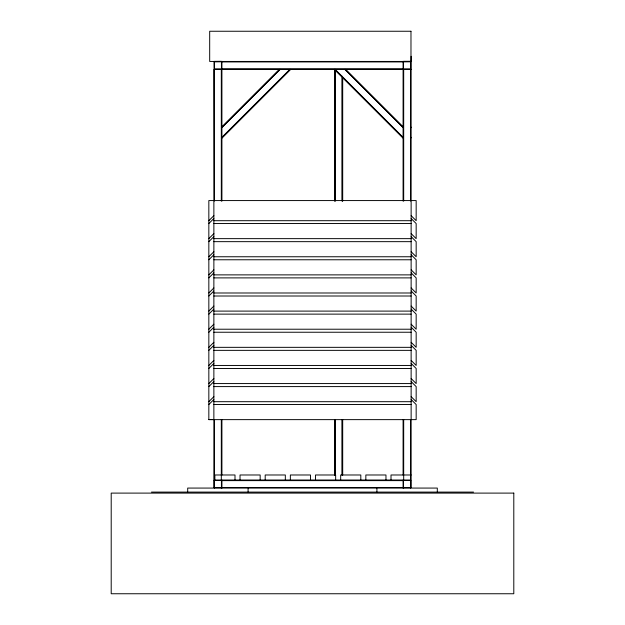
<?xml version="1.0" encoding="UTF-8"?>
<svg xmlns="http://www.w3.org/2000/svg" width="625" height="625" viewBox="0 0 625 625"><rect width="100%" height="100%" fill="white"/><g stroke="black" fill="none" stroke-linecap="round" stroke-linejoin="round"><path stroke-width="0.94" d="M411.133 137.336L410.953 137.938M221.914 126.805L279.344 69.383M221.914 127.375L279.906 69.383M221.914 127.656L280.195 69.383M221.914 137.336L289.875 69.383M221.914 137.617L290.156 69.383M221.914 138.188L290.727 69.383M208.836 220.695L213.867 215.664M208.836 223.539L213.867 218.508M208.836 238.641L213.867 233.609M208.836 241.656L213.867 236.625M208.836 256.758L213.867 251.727M208.836 259.773L213.867 254.742M208.836 274.875L213.867 269.844M208.836 277.891L213.867 272.859M208.836 292.992L213.867 287.953M208.836 296.008L213.867 290.977M208.836 311.102L213.867 306.07M208.836 314.125L213.867 309.094M208.836 329.219L213.867 324.188M208.836 332.242L213.867 327.211M208.836 347.336L213.867 342.305M208.836 350.359L213.867 345.328M208.836 365.453L213.867 360.422M208.836 368.477L213.867 363.445M208.836 383.57L213.867 378.539M208.836 386.594L213.867 381.555M208.836 401.688L213.867 396.656M208.836 404.531L213.867 399.5M221.312 488.07L221.914 487.469L403.086 487.469L403.688 488.07M410.531 488.07L411.133 487.469L411.125 480.531L410.531 480.016L410.531 419.547M213.867 220.695L411.133 220.695M213.867 223.539L411.133 223.539M213.867 238.641L411.133 238.641M213.867 241.656L411.133 241.656M213.867 256.758L411.133 256.758M213.867 259.773L411.133 259.773M213.867 274.875L411.133 274.875M213.867 277.891L411.133 277.891M213.867 292.992L411.133 292.992M213.867 296.008L411.133 296.008M213.867 311.102L411.133 311.102M213.867 314.125L411.133 314.125M213.867 329.219L411.133 329.219M213.867 332.242L411.133 332.242M213.867 347.336L411.133 347.336M213.867 350.359L411.133 350.359M213.867 365.453L411.133 365.453M213.867 368.477L411.133 368.477M213.867 383.57L411.133 383.57M213.867 386.594L411.133 386.594M213.867 401.688L411.133 401.688M213.867 404.531L411.133 404.531M208.836 419.57L213.867 419.57M411.133 474.984L391.008 474.984L391.008 480.016M248.219 488.07L376.781 488.07M151.469 492.094L473.531 492.094M214.469 488.07L213.867 487.469L213.875 480.531L214.469 480.016L214.469 419.547M345.656 69.383L403.086 126.805M345.094 69.383L403.086 127.375M344.805 69.383L403.086 127.656M335.125 69.383L403.086 137.336M334.844 69.383L403.086 137.617M334.273 69.383L403.086 138.188M411.133 215.664L416.164 220.695L416.164 200.57L208.836 200.57L208.836 419.633L416.164 419.633L416.164 404.531L411.133 399.5M411.133 218.508L416.164 223.539L416.164 238.641L411.133 233.609M411.133 236.625L416.164 241.656L416.164 256.758L411.133 251.727M411.133 254.742L416.164 259.773L416.164 274.875L411.133 269.844M411.133 272.859L416.164 277.891L416.164 292.992L411.133 287.953M411.133 290.977L416.164 296.008L416.164 311.102L411.133 306.07M411.133 309.094L416.164 314.125L416.164 329.219L411.133 324.188M411.133 327.211L416.164 332.242L416.164 347.336L411.133 342.305M411.133 345.328L416.164 350.359L416.164 365.453L411.133 360.422M411.133 363.445L416.164 368.477L416.164 383.57L411.133 378.539M411.133 381.555L416.164 386.594L416.164 401.688L411.133 396.656M410.953 127.055L411.133 127.656M437.305 491.937L437.305 488.07L376.914 488.07L376.914 491.937M411.133 56.297L411.133 61.328M410.531 201.055L410.531 69.383L411.133 68.773L411.125 61.836L410.531 61.328L403.594 61.336L403.086 61.93L221.914 61.93L221.312 61.328L214.195 61.391L214.469 201.055M403.688 201.055L403.688 69.383L403.086 68.773L221.914 68.773L221.312 69.383L221.312 201.055M403.688 419.547L403.688 480.016L403.086 480.625L221.914 480.625L221.312 480.016L221.312 419.547M403.086 61.336L403.086 201.055M403.086 419.547L403.086 475.141M403.086 480.023L403.086 488.062M385.969 480.016L385.969 474.984L365.844 474.984L365.844 480.016M360.812 480.016L360.812 474.984L340.68 474.984L340.68 480.016M342.695 78.156L342.695 201.055M342.695 419.547L342.695 475.141M342.289 78.156L342.289 201.055M342.289 419.547L342.289 475.141M342.094 76.211L342.094 201.055M342.094 419.547L342.094 475.141M335.648 480.016L335.648 474.984L315.516 474.984L315.516 480.016M335.25 69.383L335.25 201.055M335.25 419.547L335.25 475.141M335.047 69.383L335.047 201.055M335.047 419.547L335.047 475.141M334.641 69.383L334.641 201.055M334.641 419.547L334.641 475.141M310.484 480.016L310.484 474.984L290.359 474.984L290.359 480.016M285.328 480.016L285.328 474.984L265.195 474.984L265.195 480.016M260.164 480.016L260.164 474.984L240.031 474.984L240.031 480.016M248.086 491.937L248.086 488.07L187.695 488.07L187.695 491.937M235 480.016L235 474.984L214.875 474.984L214.875 480.016M221.914 61.336L221.914 201.055M221.914 419.547L221.914 475.141M221.914 480.023L221.914 488.062M214.273 61.898L214.328 68.922L221.453 68.922L221.43 61.773L214.281 61.867M214.273 480.594L214.328 487.609L221.453 487.609L221.43 480.461L214.289 480.531M403.484 61.898L403.547 68.922L410.672 68.922L410.672 61.789L403.492 61.867M403.484 480.594L403.547 487.609L410.672 487.609L410.672 480.484L403.508 480.531M410.977 31.25L209.687 31.25L209.687 61.445L410.977 61.445L410.977 31.25M411.125 69.383L213.875 69.383L213.867 480.016L411.133 480.016L411.133 69.383M513.797 493.102L111.203 493.102L111.203 593.75L513.797 593.75L513.797 493.102"/></g></svg>
